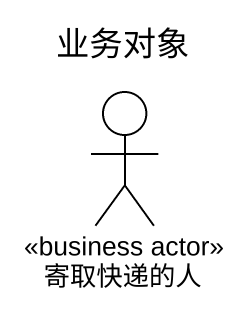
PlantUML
@startuml
title 业务对象
actor 寄取快递的人 <<business actor>>
@enduml
